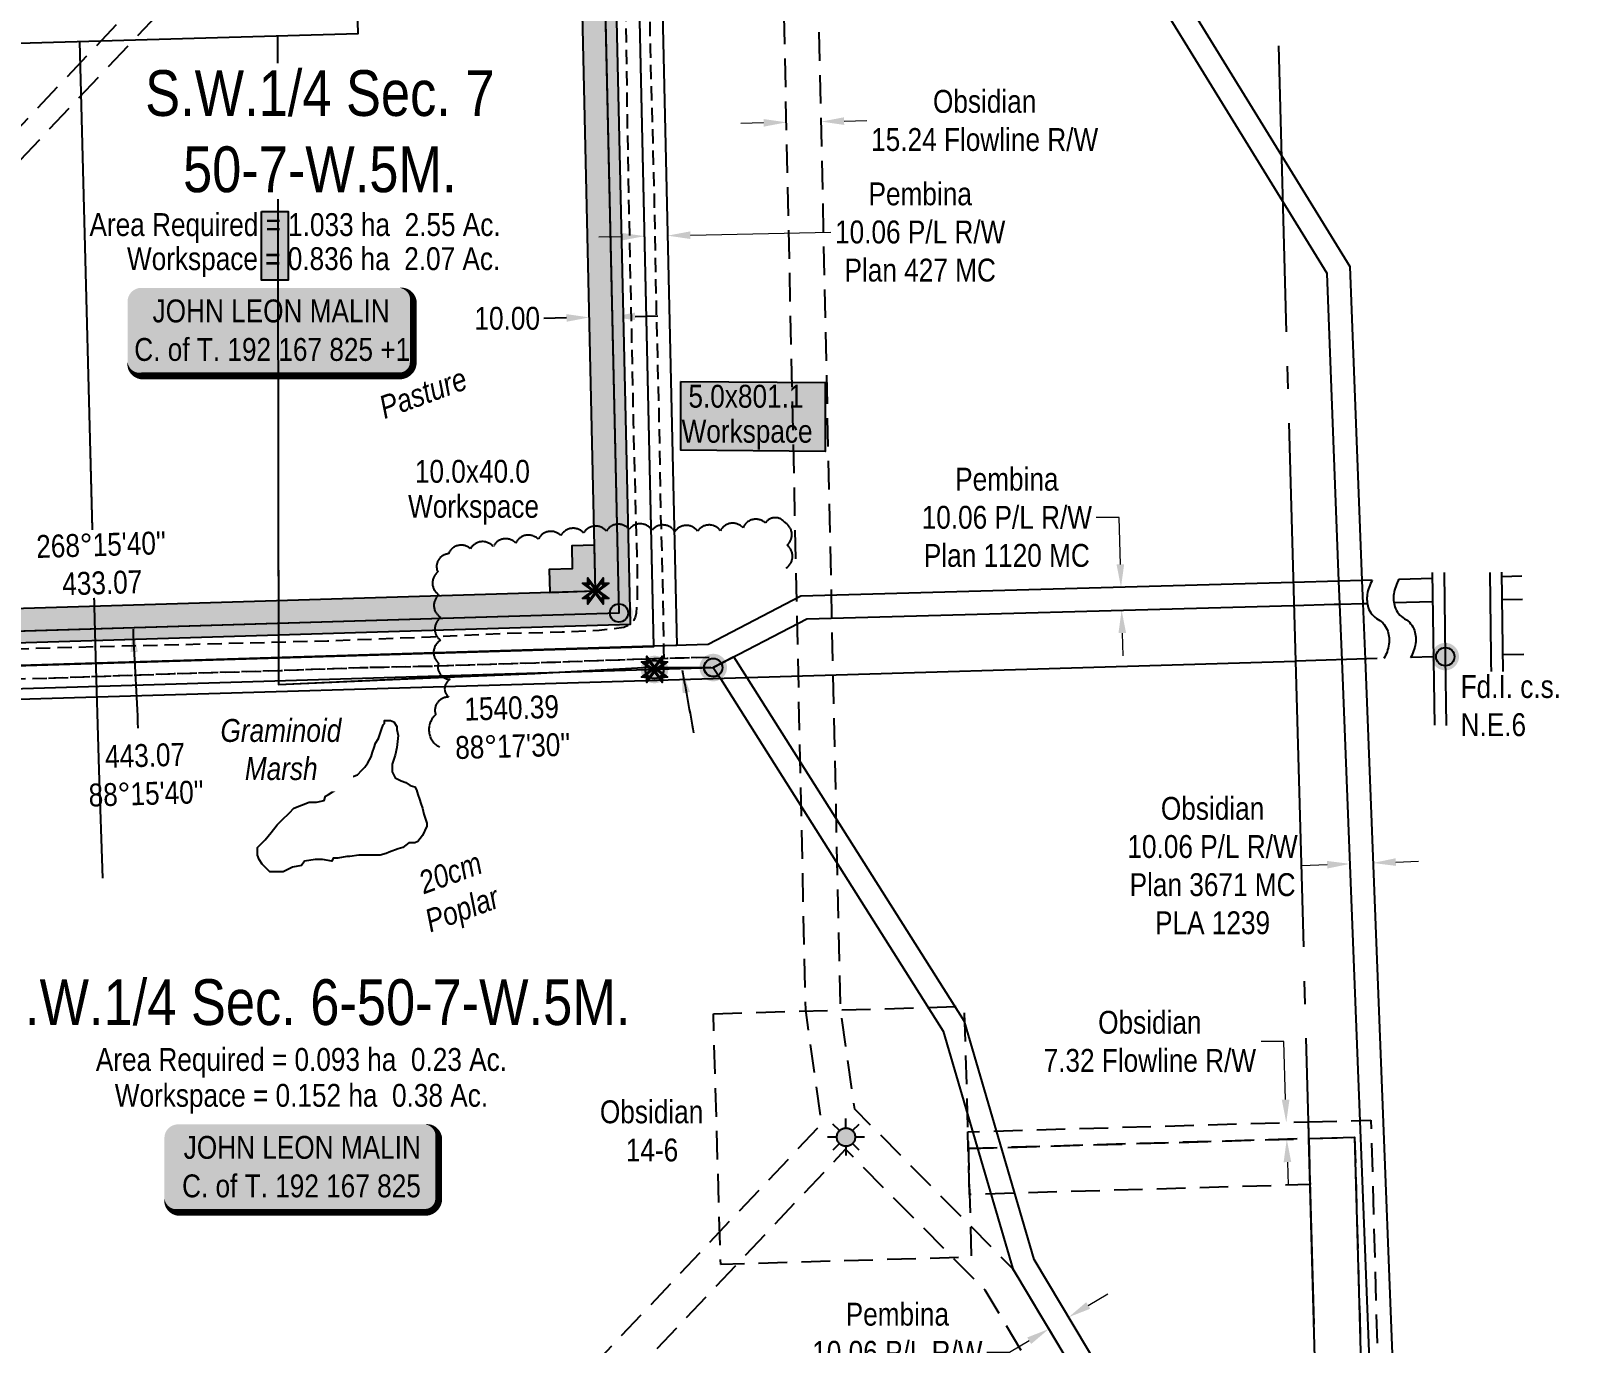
# Model space of a CAD drawing. Extents: x 628501 to 635392, y 5905924 to 5910752.
# Drawn here: x 631862 to 632537, y 5906545 to 5907119 of the extents above; entities that cross this region are included whole.
import ezdxf
from ezdxf.enums import TextEntityAlignment as Align

# ---------------------------------------------------------------- set-up
doc = ezdxf.new("R2010")
doc.units = 0
doc.header["$LTSCALE"] = 5
doc.header["$PDSIZE"] = 0.5
for name, pattern in [('0', [1, 1, 0]), ('foc-ACCESSROAD', [3.75, 2.5, -1.25]), ('foc-FLOWLINE', [3.75, 2.5, -1.25]), ('foc-QUARTERLINE', [33, 25, -3, 2, -3]), ('UG_PIPE', [1.875, 1.25, -0.625])]:
    doc.linetypes.add(name, pattern=pattern)
doc.layers.get('Defpoints').update_dxf_attribs({"color": 9})
for name, color, linetype in [('AB_SEC_N83UTMz11', 7, 'Continuous'), ('AS-FENCE', 48, 'foc-FENCE'), ('AS-OWNER', 7, 'Continuous'), ('AS-PIPE-UG', 44, 'UG_PIPE'), ('AS-UNDERLAY-H', 141, 'Continuous'), ('C-AR', 13, 'foc-ACCESSROAD'), ('C-FLOWLINE', 13, 'foc-FLOWLINE'), ('C-RW', 13, 'Continuous'), ('C-SYMBOL', 7, 'Continuous'), ('C-WS', 13, 'foc-ACCESSROAD'), ('F-RW', 190, 'Continuous'), ('L-AREAREQUIRED', 7, 'Continuous'), ('L-AREAWORK', 7, 'Continuous'), ('L-BD', 7, 'Continuous'), ('L-MON', 1, 'Continuous'), ('L-QSEC', 8, 'foc-QUARTERLINE'), ('L-SEC', 7, 'Continuous'), ('L-TITLEDB', 4, 'Continuous'), ('P-IOP3', 10, 'Continuous'), ('P-IOP3-H', 21, 'Continuous'), ('P-LTO', 14, 'Continuous'), ('P-PROPOSED', 10, 'Continuous'), ('P-PROPOSED-H', 21, 'Continuous'), ('P-TEMP-H IOP 3', 41, 'Continuous'), ('P-TEMP_WORKSPACE IOP 3', 46, 'Continuous'), ('P-TXT', 4, 'Continuous'), ('T-BUSH', 110, '0'), ('T-BUSH-T', 110, 'Continuous'), ('WETLAND', 143, 'Continuous'), ('WETLAND-T', 146, 'Continuous')]:
    doc.layers.add(name, color=color, linetype=linetype)
for name, color, linetype, lineweight in [('C-FLOWLINE-T', 13, 'Continuous', 9), ('C-RW-T', 13, 'Continuous', 9), ('C-WS-T', 13, 'Continuous', 9), ('F-RW-T', 190, 'Continuous', 9), ('P-TEMP-T', 46, 'Continuous', 18), ('P-TEMP-T-2', 46, 'Continuous', 18), ('T-TEXT', 48, 'Continuous', 18)]:
    doc.layers.add(name, color=color, linetype=linetype, lineweight=lineweight)
doc.styles.add('175L', font='ARIALN.TTF', dxfattribs={"height": 20})
doc.styles.add('80', font='ARIALN.TTF', dxfattribs={"height": 10})
doc.styles.add('80CG', font='ARIALN.TTF', dxfattribs={"height": 10})
doc.styles.add('80L', font='ARIALN.TTF', dxfattribs={"height": 10})
doc.styles.add('80LS', font='ARIALNI.TTF', dxfattribs={"height": 10})
doc.styles.add('foc-LtypeFont', font='ARIALN.TTF', dxfattribs={"height": 7.35})
doc.linetypes.add('foc-FENCE', pattern='A,10,-1,["X",foc-LtypeFont,S=0.2,R=0,X=-0.625,Y=-0.75],-1.24', length=12.24)
doc.dimstyles.new('Compass 5 000', dxfattribs={"dimscale": 5, "dimtxt": 9, "dimasz": 2, "dimexe": 0.2, "dimexo": 0.0625, "dimgap": 0.5, "dimtad": 0, "dimtih": 1, "dimtoh": 1, "dimzin": 0, "dimdsep": 46, "dimtxsty": '80CG', "dimcen": 0.1, "dimse1": 1, "dimse2": 1, "dimclrd": 256, "dimclrt": 256, "dimaunit": 1, "dimadec": 4, "dimazin": 0, "dimtfac": 0.06, "dimtofl": 0, "dimtmove": 0, "dimatfit": 1, "dimfxl": 0.2, "dimtolj": 1, "dimtzin": 0, "dimlwd": -1, "dimarcsym": 0})

# ---------------------------------------------------------------- blocks, each defined once
blk = doc.blocks.new('GAS')
h = blk.add_hatch(color=255)
h.dxf.hatch_style = 1
edge = h.paths.add_edge_path()
edge.add_arc((0, 0), 0.9, 0, 360)
for p, q in [((0, 0.81), (0, 1.62)), ((-0.81, 0), (-1.62, 0)), ((-0.57, 0.57), (-1.14, 1.14)), ((0.57, 0.57), (1.14, 1.14)), ((1.62, 0), (0.81, 0)), ((-0.57, -0.57), (-1.14, -1.14)), ((0, -0.81), (0, -1.62)), ((1.14, -1.14), (0.57, -0.57))]:
    blk.add_line(p, q)
blk.add_circle((0, 0), 0.8)
blk = doc.blocks.new('*D401')
at = {"layer": 'C-FLOWLINE-T', "transparency": 16777216}
for p, q in [((632409.99, 5906676.64), (632399.99, 5906676.64)), ((632410.73, 5906651.22), (632409.99, 5906676.64)), ((632411.52, 5906623.92), (632411.82, 5906613.92))]:
    blk.add_line(p, q, dxfattribs=at)
for points in [[(632412.4, 5906651.27), (632409.06, 5906651.18), (632411.02, 5906641.23)], [(632413.19, 5906623.96), (632409.86, 5906623.87), (632411.23, 5906633.91)]]:
    blk.add_solid(points, dxfattribs=at)
at = {"layer": 'Defpoints', "color": 0, "transparency": 16777216}
for p in [(632371.92, 5906640.09), (632411.02, 5906641.23), (632372.13, 5906632.77)]:
    blk.add_point(p, dxfattribs=at)
at = {"layer": 'C-FLOWLINE-T', "transparency": 16777216, "insert": (632351.33, 5906676.64), "char_height": 10, "attachment_point": 5, "style": '80CG'}
blk.add_mtext('\\A1;Obsidian\\P7.32 Flowline R/W', dxfattribs=at)
blk = doc.blocks.new('*D406')
at = {"layer": 'C-FLOWLINE-T', "transparency": 16777216}
for p, q in [((632182.38, 5907078.32), (632172.38, 5907078.1)), ((632217.6, 5907079.08), (632227.6, 5907079.3))]:
    blk.add_line(p, q, dxfattribs=at)
for points in [[(632182.35, 5907079.99), (632182.42, 5907076.65), (632192.38, 5907078.54)], [(632217.56, 5907080.75), (632217.64, 5907077.42), (632207.6, 5907078.87)]]:
    blk.add_solid(points, dxfattribs=at)
at = {"layer": 'Defpoints', "color": 0, "transparency": 16777216}
for p in [(632192.34, 5907080.59), (632207.56, 5907080.92), (632207.6, 5907078.87)]:
    blk.add_point(p, dxfattribs=at)
at = {"layer": 'C-FLOWLINE-T', "transparency": 16777216, "insert": (632279.09, 5907079.3), "char_height": 10, "attachment_point": 5, "style": '80CG'}
blk.add_mtext('\\A1;Obsidian\\P15.24 Flowline R/W', dxfattribs=at)
blk = doc.blocks.new('*D411')
at = {"layer": 'C-RW-T', "transparency": 16777216}
for p, q in [((632348.25, 5907181.87), (632356.77, 5907187.11)), ((632322.65, 5907166.13), (632314.13, 5907160.89)), ((632314.13, 5907160.89), (632304.13, 5907160.89))]:
    blk.add_line(p, q, dxfattribs=at)
for points in [[(632347.38, 5907183.29), (632349.12, 5907180.45), (632339.73, 5907176.63)], [(632321.78, 5907167.55), (632323.52, 5907164.71), (632331.17, 5907171.37)]]:
    blk.add_solid(points, dxfattribs=at)
at = {"layer": 'Defpoints', "color": 0, "transparency": 16777216}
for p in [(632290.47, 5907256.72), (632281.91, 5907251.45), (632339.73, 5907176.63)]:
    blk.add_point(p, dxfattribs=at)
at = {"layer": 'C-RW-T', "transparency": 16777216, "insert": (632265.05, 5907160.89), "char_height": 10, "attachment_point": 5, "style": '80CG'}
blk.add_mtext('\\A1;Obsidian\\P10.06 P/L R/W\\PPlan 3671 MC', dxfattribs=at)
blk = doc.blocks.new('*D417')
at = {"layer": 'C-RW-T', "transparency": 16777216}
for p, q in [((632428.89, 5906753.93), (632417.87, 5906753.5)), ((632458.92, 5906755.1), (632468.92, 5906755.49))]:
    blk.add_line(p, q, dxfattribs=at)
for points in [[(632428.83, 5906755.6), (632428.96, 5906752.27), (632438.88, 5906754.32)], [(632458.86, 5906756.77), (632458.99, 5906753.44), (632448.93, 5906754.71)]]:
    blk.add_solid(points, dxfattribs=at)
at = {"layer": 'Defpoints', "color": 0, "transparency": 16777216}
for p in [(632437.9, 5906779.47), (632447.95, 5906779.87), (632438.88, 5906754.32)]:
    blk.add_point(p, dxfattribs=at)
at = {"layer": 'C-RW-T', "transparency": 16777216, "insert": (632378.78, 5906753.5), "char_height": 10, "attachment_point": 5, "style": '80CG'}
blk.add_mtext('\\A1;Obsidian\\P10.06 P/L R/W\\PPlan 3671 MC\\PPLA 1239', dxfattribs=at)
blk = doc.blocks.new('*D420')
at = {"layer": 'Defpoints', "color": 0, "transparency": 16777216}
for p in [(632307.15, 5906550.94), (632318.07, 5906552.27), (632309.44, 5906547.11)]:
    blk.add_point(p, dxfattribs=at)
at = {"layer": 'F-RW-T', "transparency": 16777216}
for p, q in [((632324.37, 5906561.22), (632332.95, 5906566.35)), ((632298.57, 5906545.81), (632289.99, 5906540.68)), ((632289.99, 5906540.68), (632279.99, 5906540.68))]:
    blk.add_line(p, q, dxfattribs=at)
for points in [[(632323.52, 5906562.66), (632325.23, 5906559.79), (632315.79, 5906556.09)], [(632297.72, 5906547.24), (632299.43, 5906544.38), (632307.15, 5906550.94)]]:
    blk.add_solid(points, dxfattribs=at)
at = {"layer": 'F-RW-T', "transparency": 16777216, "insert": (632240.9, 5906540.68), "char_height": 10, "attachment_point": 5, "style": '80CG'}
blk.add_mtext('\\A1;Pembina\\P10.06 P/L R/W\\PPlan 1115 MC', dxfattribs=at)
blk = doc.blocks.new('*D421')
at = {"layer": 'Defpoints', "color": 0, "transparency": 16777216}
for p in [(632129.18, 5907080.68), (632139.23, 5907080.9), (632140.36, 5907028.99)]:
    blk.add_point(p, dxfattribs=at)
at = {"layer": 'F-RW-T', "transparency": 16777216}
for p, q in [((632150.35, 5907029.21), (632211.81, 5907030.54)), ((632120.3, 5907028.55), (632110.31, 5907028.34))]:
    blk.add_line(p, q, dxfattribs=at)
for points in [[(632120.27, 5907030.22), (632120.34, 5907026.89), (632130.3, 5907028.77)], [(632150.32, 5907030.87), (632150.39, 5907027.54), (632140.36, 5907028.99)]]:
    blk.add_solid(points, dxfattribs=at)
at = {"layer": 'F-RW-T', "transparency": 16777216, "insert": (632250.89, 5907030.54), "char_height": 10, "attachment_point": 5, "style": '80CG'}
blk.add_mtext('\\A1;Pembina\\P10.06 P/L R/W\\PPlan 427 MC', dxfattribs=at)
blk = doc.blocks.new('*D427')
at = {"layer": 'Defpoints', "color": 0, "transparency": 16777216}
for p in [(632338.72, 5906875.28), (632293.01, 5906874.02), (632293.29, 5906863.97)]:
    blk.add_point(p, dxfattribs=at)
at = {"layer": 'F-RW-T', "transparency": 16777216}
for p, q in [((632337.87, 5906905.79), (632327.87, 5906905.79)), ((632338.44, 5906885.28), (632337.87, 5906905.79)), ((632339.27, 5906855.24), (632339.55, 5906845.24))]:
    blk.add_line(p, q, dxfattribs=at)
for points in [[(632340.11, 5906885.33), (632336.77, 5906885.23), (632338.72, 5906875.28)], [(632340.94, 5906855.28), (632337.61, 5906855.19), (632338.99, 5906865.23)]]:
    blk.add_solid(points, dxfattribs=at)
at = {"layer": 'F-RW-T', "transparency": 16777216, "insert": (632288.79, 5906905.79), "char_height": 10, "attachment_point": 5, "style": '80CG'}
blk.add_mtext('\\A1;Pembina\\P10.06 P/L R/W\\PPlan 1120 MC', dxfattribs=at)
blk = doc.blocks.new('*U391')
h = blk.add_hatch(color=59)
edge = h.paths.add_edge_path()
edge.add_line((-54, -20), (54, -20))
edge.add_arc((54, -14), 6, 270, 360)
edge.add_line((60, -14), (60, 12.5))
edge.add_arc((54, 12.5), 6, 0, 90)
edge.add_line((54, 18.5), (-54, 18.5))
edge.add_arc((-54, 12.5), 6, 90, 180)
edge.add_line((-60, 12.5), (-60, -14))
edge.add_arc((-54, -14), 6, 180, 270)
at = {"color": 1, "flags": 128}
blk.add_lwpolyline([(-54, -20, 3, 3, 0), (54, -20, 3, 3, 0.414214), (60, -14, 3, 3, 0), (60, 12.5, 3, 0, 0.414214), (54, 18.5, 0, 0, 0), (-54, 18.5, 0, 0, 0.414214), (-60, 12.5, 0, 0, 0), (-60, -14, 0, 3, 0.414214)], format="xyseb", close=True, dxfattribs=at)
blk.add_lwpolyline([(-46.43, -11.73, 0, 7.5, 0), (0, 0, 0, 0, 0)], format="xyseb", dxfattribs=at)
at = {"color": 1, "style": '80'}
blk.add_attdef('ENTER_TEXT_001', (-35.99, -5), '', height=10, dxfattribs=at)
blk = doc.blocks.new('*U392')
h = blk.add_hatch(color=59)
edge = h.paths.add_edge_path()
edge.add_line((-56.5, -20), (56.5, -20))
edge.add_arc((56.5, -14), 6, 270, 360)
edge.add_line((62.5, -14), (62.5, 12.5))
edge.add_arc((56.5, 12.5), 6, 0, 90)
edge.add_line((56.5, 18.5), (-56.5, 18.5))
edge.add_arc((-56.5, 12.5), 6, 90, 180)
edge.add_line((-62.5, 12.5), (-62.5, -14))
edge.add_arc((-56.5, -14), 6, 180, 270)
at = {"color": 1, "flags": 128}
blk.add_lwpolyline([(-56.5, -20, 3, 3, 0), (56.5, -20, 3, 3, 0.414214), (62.5, -14, 3, 3, 0), (62.5, 12.5, 3, 0, 0.414214), (56.5, 18.5, 0, 0, 0), (-56.5, 18.5, 0, 0, 0.414214), (-62.5, 12.5, 0, 0, 0), (-62.5, -14, 0, 3, 0.414214)], format="xyseb", close=True, dxfattribs=at)
blk.add_lwpolyline([(-46.43, -11.73, 0, 7.5, 0), (0, 0, 0, 0, 0)], format="xyseb", dxfattribs=at)
at = {"color": 1, "style": '80'}
blk.add_attdef('ENTER_TEXT_001', (-35.99, -5), '', height=10, dxfattribs=at)
blk = doc.blocks.new('fdia')
at = {"color": 255, "const_width": 1}
blk.add_lwpolyline([(-0.5, 0, 1), (0.5, 0, 1)], format="xyb", close=True, dxfattribs=at)
blk = doc.blocks.new('Fdiaa')
blk.add_blockref('fdia', (0, 0))
blk = doc.blocks.new('fdib')
at = {"color": 1, "const_width": 1.6}
blk.add_lwpolyline([(-0.4, 0, 1), (0.4, 0, 1)], format="xyb", close=True, dxfattribs=at)
at = {"color": 1}
blk.add_circle((0, 0), 0.8, dxfattribs=at)
blk = doc.blocks.new('Fdibb')
blk.add_blockref('fdib', (0, 0))
blk = doc.blocks.new('fdicc')
for name in ['Fdibb', 'Fdiaa']:
    blk.add_blockref(name, (0, 0))
blk = doc.blocks.new('FDI')
blk.add_blockref('fdicc', (0, 0))
blk = doc.blocks.new('TEMP')
h = blk.add_hatch(color=255)
h.dxf.hatch_style = 1
h.paths.add_polyline_path([(0, 0.25), (-0.67, 1.15), (-0.67, 0.67), (-1.15, 0.67), (-0.25, 0), (-1.15, -0.67), (-0.67, -0.67), (-0.67, -1.15), (0, -0.25), (0.67, -1.15), (0.67, -0.67), (1.15, -0.67), (0.25, 0), (1.15, 0.67), (0.67, 0.67), (0.67, 1.15)])
h.paths.add_polyline_path([(0.57, 0.85), (0.57, 0.57), (0.85, 0.57), (0.08, 0), (0.85, -0.57), (0.57, -0.57), (0.57, -0.85), (0, -0.08), (-0.57, -0.85), (-0.57, -0.57), (-0.85, -0.57), (-0.08, 0), (-0.85, 0.57), (-0.57, 0.57), (-0.57, 0.85), (0, 0.08)], flags=16)
h = blk.add_hatch(color=1)
h.dxf.hatch_style = 1
h.paths.add_polyline_path([(0, 0.08), (-0.57, 0.85), (-0.57, 0.57), (-0.85, 0.57), (-0.08, 0), (-0.85, -0.57), (-0.57, -0.57), (-0.57, -0.85), (0, -0.08), (0.57, -0.85), (0.57, -0.57), (0.85, -0.57), (0.08, 0), (0.85, 0.57), (0.57, 0.57), (0.57, 0.85)])
at = {"color": 1}
for p, q in [((-0.08, 0), (0.08, 0)), ((0, 0.08), (0, -0.08))]:
    blk.add_line(p, q, dxfattribs=at)
at = {"color": 255, "flags": 128}
blk.add_lwpolyline([(-0.25, 0), (-1.15, 0.67), (-0.67, 0.67), (-0.67, 1.15), (0, 0.25), (0.67, 1.15), (0.67, 0.67), (1.15, 0.67), (0.25, 0), (1.15, -0.67), (0.67, -0.67), (0.67, -1.15), (0, -0.25), (-0.67, -1.15), (-0.67, -0.67), (-1.15, -0.67)], close=True, dxfattribs=at)
at = {"color": 1, "flags": 128}
blk.add_lwpolyline([(-0.08, 0), (-0.85, 0.57), (-0.57, 0.57), (-0.57, 0.85), (0, 0.08), (0.57, 0.85), (0.57, 0.57), (0.85, 0.57), (0.08, 0), (0.85, -0.57), (0.57, -0.57), (0.57, -0.85), (0, -0.08), (-0.57, -0.85), (-0.57, -0.57), (-0.85, -0.57)], close=True, dxfattribs=at)
blk = doc.blocks.new('*D586')
at = {"layer": 'Defpoints', "color": 0, "transparency": 16777216}
for p in [(632106.15, 5906994.62), (632106.18, 5906993.25), (632116.14, 5906994.85)]:
    blk.add_point(p, dxfattribs=at)
at = {"layer": 'P-TXT', "transparency": 16777216}
for p, q in [((632096.18, 5906993.02), (632086.19, 5906992.79)), ((632126.17, 5906993.7), (632136.17, 5906993.92))]:
    blk.add_line(p, q, dxfattribs=at)
for points in [[(632096.15, 5906994.69), (632096.22, 5906991.35), (632106.18, 5906993.25)], [(632126.14, 5906995.36), (632126.21, 5906992.03), (632116.18, 5906993.47)]]:
    blk.add_solid(points, dxfattribs=at)
at = {"layer": 'P-TXT', "transparency": 16777216, "insert": (632070.25, 5906992.79), "char_height": 10, "attachment_point": 5, "style": '80CG'}
blk.add_mtext('\\A1;10.00', dxfattribs=at)
blk = doc.blocks.new('FH WS LABEL')
at = {"layer": 'P-TEMP-T', "style": '80'}
for tag, p in [('SIZE_001', (-25.49, 3.38)), ('Workspace_001', (-28.48, -11.93))]:
    blk.add_attdef(tag, p, '', height=10, dxfattribs=at)

msp = doc.modelspace()

# ---------------------------------------------------------------- hatches: boundary and pattern name
at = {"layer": 'AS-UNDERLAY-H'}
h = msp.add_hatch(color=256, dxfattribs=at)
h.dxf.hatch_style = 1
h.paths.add_polyline_path([(631962.747, 5907039.61), (631974.496, 5907039.61), (631974.496, 5907009.531), (631962.747, 5907009.531)])
h = msp.add_hatch(color=256, dxfattribs=at)
h.dxf.hatch_style = 1
h.paths.add_polyline_path([(632146.233, 5906965.277), (632209.38, 5906964.751), (632209.38, 5906934.673), (632146.233, 5906935.199)])
at = {"layer": 'P-IOP3-H'}
h = msp.add_hatch(color=256, dxfattribs=at)
h.dxf.hatch_style = 1
h.paths.add_polyline_path([(632119.108, 5906863.951), (632106.444, 5907423.96), (632096.451, 5907423.674), (632108.89, 5906873.643), (631666.084, 5906860.23), (631667.283, 5906820.663), (631677.275, 5906820.961), (631676.379, 5906850.54)])
at = {"layer": 'P-PROPOSED-H'}
h = msp.add_hatch(color=256, dxfattribs=at)
h.dxf.hatch_style = 1
h.paths.add_polyline_path([(631676.379, 5906850.54), (632119.108, 5906863.951), (632106.444, 5907423.96), (632096.451, 5907423.674), (632108.89, 5906873.643), (631666.084, 5906860.23), (631668.316, 5906786.562), (631619.336, 5906785.2), (631619.613, 5906775.207), (631678.612, 5906776.848)])
at = {"layer": 'P-TEMP-H IOP 3'}
h = msp.add_hatch(color=256, dxfattribs=at)
h.dxf.hatch_style = 1
h.paths.add_polyline_path([(632111.355, 5907206.802), (632119.108, 5906863.951), (631676.379, 5906850.54), (631676.833, 5906835.552), (631681.829, 5906835.703), (631681.527, 5906845.695), (632124.217, 5906859.105), (632116.352, 5907206.915)])
h = msp.add_hatch(color=256, dxfattribs=at)
h.dxf.hatch_style = 1
h.paths.add_polyline_path([(632108.438, 5906893.631), (632098.443, 5906893.405), (632098.671, 5906883.335), (632088.602, 5906883.03), (632088.905, 5906873.038), (632108.89, 5906873.643)])

# ---------------------------------------------------------------- linework, layer by layer
at = {"layer": 'AB_SEC_N83UTMz11'}
for p, q in [((632480.047, 5906881.756), (632480.565, 5906844.887)), ((632480.565, 5906844.887), (632480.996, 5906814.777))]:
    msp.add_line(p, q, dxfattribs=at)
at = {"layer": 'AS-FENCE', "flags": 128}
for points in [[(631893.329, 5906748.047), (631891.69, 5906795.271), (631890.093, 5906850.147), (631883.342, 5907113.931)], [(631969.783, 5907116.398), (631970.125, 5906832.672), (632036.746, 5906835.73), (632082.319, 5906837.534), (632129.822, 5906840.15), (632159.354, 5906840.292)], [(631893.33, 5906748.048), (631891.691, 5906795.273), (631890.094, 5906850.149), (631887.933, 5906934.582)], [(631970.005, 5906932.938), (631970.126, 5906832.673), (632036.747, 5906835.732), (632082.32, 5906837.536), (632129.823, 5906840.152), (632159.355, 5906840.294)]]:
    msp.add_lwpolyline(points, dxfattribs=at)
at = {"layer": 'AS-PIPE-UG', "flags": 128}
for points in [[(632138.893, 5906844.371), (632138.769, 5906847.91), (632138.637, 5906859.126), (632138.364, 5906877.38), (632137.502, 5906906.149), (632136.62, 5906955.353), (632135.633, 5906992.345), (632134.62, 5907047.511), (632132.927, 5907110.5), (632131.856, 5907169.642), (632130.6, 5907228.155), (632129.558, 5907277.176), (632128.631, 5907323.626), (632128.249, 5907356.03), (632128.907, 5907377.459), (632131.165, 5907400.619), (632130.786, 5907400.669)], [(632138.894, 5906844.372), (632138.77, 5906847.911), (632138.638, 5906859.127), (632138.366, 5906877.382), (632137.503, 5906906.15), (632136.621, 5906955.355), (632135.634, 5906992.347), (632134.621, 5907047.513), (632132.928, 5907110.502), (632131.857, 5907169.644), (632130.601, 5907228.157), (632129.559, 5907277.178), (632128.632, 5907323.628), (632128.25, 5907356.033), (632128.908, 5907377.461), (632131.166, 5907400.622), (632130.787, 5907400.672)], [(631590.86, 5906827.554), (631594.778, 5906827.717), (631616.869, 5906828.067), (631630.791, 5906828.804), (631647.861, 5906829.153), (631689.535, 5906830.246), (631751.277, 5906832.039), (631816.927, 5906834.346), (631869.641, 5906835.563), (631924.569, 5906837.495), (631971.187, 5906838.89), (632005.816, 5906840.168), (632037.866, 5906840.833), (632082.78, 5906842.278), (632131.306, 5906843.986), (632140.219, 5906844.258), (632158.624, 5906844.754)], [(631869.64, 5906835.562), (631924.568, 5906837.494), (631971.186, 5906838.888), (632005.815, 5906840.167), (632037.865, 5906840.831), (632082.779, 5906842.277), (632131.305, 5906843.985), (632140.218, 5906844.256), (632158.623, 5906844.753)], [(631590.86, 5906827.552), (631594.778, 5906827.715), (631616.869, 5906828.066), (631630.791, 5906828.803), (631647.86, 5906829.151), (631689.534, 5906830.244), (631751.276, 5906832.038), (631816.926, 5906834.345), (631869.64, 5906835.562)]]:
    msp.add_lwpolyline(points, dxfattribs=at)
at = {"layer": 'AS-UNDERLAY-H'}
for points in [[(631962.747, 5907039.61), (631974.496, 5907039.61), (631974.496, 5907009.531), (631962.747, 5907009.531)], [(632146.233, 5906965.277), (632209.38, 5906964.751), (632209.38, 5906934.673), (632146.233, 5906935.199)]]:
    msp.add_lwpolyline(points, close=True, dxfattribs=at)
at = {"layer": 'C-AR', "flags": 128}
msp.add_lwpolyline([(632272.474, 5906609.743), (632271.889, 5906629.854), (632420.826, 5906634.191), (632421.411, 5906614.079)], close=True, dxfattribs=at)
at = {"layer": 'C-FLOWLINE', "flags": 128}
for points in [[(632429.658, 5906316.263), (632279.259, 5906567.914), (632218.261, 5906629.51), (631827.376, 5906216.261), (631816.308, 5906226.73), (632207.788, 5906640.608), (632200.791, 5906690.46), (632185.55, 5907393.654)], [(632428.809, 5906347.381), (632291.387, 5906577.319), (632222.257, 5906647.126), (632215.981, 5906691.847), (632200.779, 5907394.101)], [(632420.624, 5906641.506), (632448.039, 5906642.262), (632461.714, 5906150.953)], [(632420.826, 5906634.191), (632440.927, 5906634.746), (632454.4, 5906150.749)]]:
    msp.add_lwpolyline(points, dxfattribs=at)
for points in [[(631853.653, 5907072.965), (631854.045, 5907058.734), (632170.147, 5907393.203), (632155.911, 5907392.786)], [(632271.889, 5906629.854), (632271.676, 5906637.171), (632420.612, 5906641.508), (632420.826, 5906634.191)]]:
    msp.add_lwpolyline(points, close=True, dxfattribs=at)
at = {"layer": 'C-RW', "flags": 128}
for points in [[(632454.641, 5906350.972), (632435.407, 5906843.295), (632434.46, 5906867.877), (632434.072, 5906877.925), (632428.886, 5907012.502), (632174.285, 5907425.901), (631997.319, 5907420.738), (631915.955, 5907418.525), (631931.634, 5907429.023), (632179.802, 5907436.12), (632438.832, 5907015.524), (632444.124, 5906878.204), (632444.512, 5906868.156), (632445.455, 5906843.686), (632464.645, 5906352.438)], [(632420.826, 5906634.191), (632440.927, 5906634.746), (632449.337, 5906332.616), (632449.909, 5906312.057), (632454.4, 5906150.749), (632456.944, 5906059.374), (632536.8, 5906061.671)], [(632537.361, 5906041.517), (632537.361, 5906041.517), (632437.401, 5906038.694), (632428.809, 5906347.381), (632428.237, 5906367.941), (632420.826, 5906634.191)]]:
    msp.add_lwpolyline(points, dxfattribs=at)
msp.add_lwpolyline([(631619.369, 5906785.165), (631668.317, 5906786.528), (631666.841, 5906835.207), (632134.432, 5906849.406), (632121.773, 5907409.394), (632174.719, 5907410.911), (632174.29, 5907425.9), (632106.444, 5907423.956), (632119.104, 5906863.943), (631651.399, 5906849.74), (631652.873, 5906801.099), (631618.953, 5906800.154)], close=True, dxfattribs=at)
at = {"layer": 'C-WS', "flags": 128}
msp.add_lwpolyline([(632160.426, 5906688.805), (632270.079, 5906691.998), (632273.272, 5906582.344), (632163.619, 5906579.151)], close=True, dxfattribs=at)
at = {"layer": 'F-RW', "flags": 128}
msp.add_lwpolyline([(632144.488, 5906849.751), (632134.435, 5906849.446), (632121.622, 5907416.058), (632131.676, 5907416.285)], close=True, dxfattribs=at)
for points in [[(632448.644, 5906878.327), (632444.124, 5906878.204), (632434.072, 5906877.925), (632414.057, 5906877.369), (632198.741, 5906871.406), (632158.126, 5906850.164), (631618.009, 5906833.802), (631618.294, 5906823.749), (632160.388, 5906840.171), (632201.342, 5906861.419), (632414.337, 5906867.318), (632432.011, 5906867.809), (632434.46, 5906867.877), (632444.512, 5906868.156), (632446.433, 5906868.209)], [(632474.906, 5906879.043), (632460.288, 5906878.645)], [(632500.187, 5906879.733), (632500.181, 5906879.732)], [(632514.004, 5906880.109), (632505.364, 5906879.874)], [(632457.941, 5906868.527), (632475.047, 5906869.001)], [(632500.322, 5906869.7), (632500.328, 5906869.7)], [(632505.505, 5906869.843), (632514.283, 5906870.086)], [(632533.164, 5906192.204), (632485.607, 5906271.121), (632485.244, 5906272.527), (632466.979, 5906303.091), (632449.337, 5906332.616), (632428.237, 5906367.941), (632300.677, 5906581.377), (632270.202, 5906685.382), (632175.168, 5906835.713), (632169.396, 5906844.845), (632160.388, 5906840.171), (632163.487, 5906835.373), (632260.95, 5906681.201), (632291.387, 5906577.319), (632428.809, 5906347.381), (632449.909, 5906312.057), (632475.869, 5906268.613), (632494.102, 5906238.102), (632533.731, 5906171.865)]]:
    msp.add_lwpolyline(points, dxfattribs=at)
at = {"layer": 'L-QSEC'}
for p, q in [((632393.936, 5907606.742), (632415.016, 5906842.974)), ((632415.016, 5906842.974), (632437.376, 5906038.632))]:
    msp.add_line(p, q, dxfattribs=at)
at = {"layer": 'L-SEC'}
for p, q in [((632500.669, 5906845.438), (632500.159, 5906881.756)), ((631613.247, 5906819.058), (632415.016, 5906842.974)), ((632450.744, 5906844.039), (632415.016, 5906842.974)), ((632475.388, 5906844.775), (632465.367, 5906844.476)), ((632500.668, 5906845.529), (632500.662, 5906845.528)), ((632501.108, 5906814.777), (632500.669, 5906845.438)), ((632514.956, 5906845.932), (632505.845, 5906845.675))]:
    msp.add_line(p, q, dxfattribs=at)
at = {"layer": 'L-SEC', "flags": 128}
for points in [[(632448.644, 5906878.327, 0.0981962), (632446.421, 5906872.073, 0.1150249), (632446.894, 5906866.406, 0.1891018), (632451.158, 5906861.2, -0.1891018), (632455.421, 5906855.994, -0.1150249), (632455.895, 5906850.327, -0.0981962), (632453.672, 5906844.073)], [(632460.288, 5906878.645, 0.0981962), (632458.065, 5906872.391, 0.1150249), (632458.539, 5906866.724, 0.1891018), (632462.802, 5906861.517, -0.1891018), (632467.066, 5906856.311, -0.1150249), (632467.539, 5906850.644, -0.0981962), (632465.316, 5906844.39)]]:
    msp.add_lwpolyline(points, format="xyb", dxfattribs=at)
at = {"layer": 'L-TITLEDB'}
for p, q in [((632474.868, 5906881.756), (632475.808, 5906814.901)), ((632505.949, 5906838.301), (632505.336, 5906881.913))]:
    msp.add_line(p, q, dxfattribs=at)
at = {"layer": 'L-TITLEDB', "flags": 128}
msp.add_lwpolyline([(631610.293, 5907106.14), (632005.049, 5907117.404), (631996.449, 5907420.917), (631996.162, 5907431.032), (631995.524, 5907453.558), (631965.898, 5907452.718), (631947.479, 5907452.197), (631918.921, 5907451.376), (631890.965, 5907450.573), (631824.245, 5907448.656), (631600.766, 5907442.325)], close=True, dxfattribs=at)
at = {"layer": 'P-LTO', "flags": 128}
msp.add_lwpolyline([(631666.084, 5906860.23), (632108.89, 5906873.643), (632096.451, 5907423.674), (632106.444, 5907423.96), (632119.108, 5906863.951), (631676.379, 5906850.54), (631678.612, 5906776.848), (631619.613, 5906775.207), (631619.336, 5906785.2), (631668.316, 5906786.562)], close=True, dxfattribs=at)
at = {"layer": 'P-TEMP_WORKSPACE IOP 3', "flags": 128}
msp.add_lwpolyline([(632108.438, 5906893.631), (632098.443, 5906893.405), (632098.671, 5906883.335), (632088.602, 5906883.03), (632088.905, 5906873.038), (632108.89, 5906873.643)], close=True, dxfattribs=at)
at = {"layer": 'T-BUSH', "flags": 128}
msp.add_lwpolyline([(632192.225, 5906883.66, 0.5205671), (632192.649, 5906893.648, 0.5205671), (632191.619, 5906903.566, 0.5205671), (632183.16, 5906903.369, 0.5205671), (632173.382, 5906901.291, 0.5205671), (632163.51, 5906900.003, 0.5205671), (632153.515, 5906899.79, 0.5205671), (632143.521, 5906899.578, 0.5205671), (632133.545, 5906900.193, 0.5205671), (632123.572, 5906900.601, 0.5205671), (632113.608, 5906899.794, 0.5205671), (632103.643, 5906898.987, 0.5205671), (632093.718, 5906897.862, 0.5205671), (632083.852, 5906896.249, 0.5205671), (632073.993, 5906894.597, 0.5205671), (632064.118, 5906893.061, 0.5205671), (632054.166, 5906892.108, 0.5205671), (632044.522, 5906889.892, 0.5205671), (632039.854, 5906881.914, 0.5205671), (632040.38, 5906871.986, 0.5205671), (632041.212, 5906862.023, 0.5205671), (632041.094, 5906852.063, 0.5205671), (632040.206, 5906842.105, 0.5205671), (632045.259, 5906835.031, 0.5205671), (632044.58, 5906827.234, 0.5205671), (632038.925, 5906819.545, 0.5205671), (632040.6, 5906805.314, 0.5205671)], format="xyb", dxfattribs=at)
at = {"layer": 'WETLAND'}
msp.add_lwpolyline([(631986.186, 5906756.192), (631981.555, 5906755.531), (631980.233, 5906753.546), (631976.264, 5906752.885), (631972.295, 5906750.901), (631968.988, 5906750.901), (631966.342, 5906750.901), (631965.019, 5906752.224), (631963.035, 5906754.208), (631961.712, 5906756.192), (631961.05, 5906758.177), (631961.05, 5906761.484), (631963.035, 5906763.468), (631964.357, 5906764.791), (631967.003, 5906768.099), (631969.649, 5906771.406), (631971.634, 5906773.39), (631974.941, 5906776.698), (631976.925, 5906778.682), (631980.233, 5906780.005), (631983.54, 5906781.328), (631986.847, 5906781.328), (631990.154, 5906781.989), (631990.816, 5906783.974), (631992.139, 5906784.635), (631994.123, 5906785.958), (631996.108, 5906787.281), (631997.43, 5906787.942), (632000.076, 5906790.588), (632002.722, 5906792.573), (632004.707, 5906793.234), (632006.691, 5906795.218), (632008.014, 5906796.541), (632009.337, 5906798.526), (632010.66, 5906801.172), (632011.321, 5906803.156), (632011.983, 5906805.14), (632012.644, 5906807.125), (632013.967, 5906809.109), (632015.29, 5906813.078), (632015.951, 5906815.062), (632016.613, 5906815.724), (632016.613, 5906817.047), (632019.259, 5906817.047), (632020.582, 5906816.385), (632021.904, 5906814.401), (632021.904, 5906813.078), (632022.566, 5906810.432), (632021.904, 5906805.14), (632021.243, 5906801.833), (632019.92, 5906797.864), (632019.92, 5906794.557), (632021.243, 5906791.911), (632023.889, 5906790.588), (632025.873, 5906789.927), (632027.858, 5906788.604), (632029.842, 5906787.942), (632030.503, 5906786.619), (632031.165, 5906784.635), (632031.826, 5906782.651), (632032.488, 5906780.666), (632033.149, 5906778.682), (632033.811, 5906776.036), (632035.134, 5906772.067), (632035.134, 5906770.744), (632033.149, 5906766.776), (632031.165, 5906764.13), (632029.842, 5906763.468), (632027.196, 5906763.468), (632024.55, 5906761.484), (632022.566, 5906760.823), (632018.597, 5906759.5), (632017.274, 5906758.838), (632014.628, 5906758.177), (632010.66, 5906758.177), (632008.014, 5906758.177), (632005.368, 5906758.177), (632001.399, 5906757.515), (632000.076, 5906757.515), (631996.108, 5906756.854), (631994.123, 5906756.854), (631993.462, 5906755.531), (631989.493, 5906756.192), (631986.186, 5906756.192)], close=True, dxfattribs=at)

# ---------------------------------------------------------------- block references
at = {"layer": 'AS-OWNER'}
ref = msp.add_blockref('*U391', (631980.283, 5906621.941), dxfattribs=dict(at, xscale=0.9998815561619915, yscale=0.9998815561619915, zscale=0.9998815561619915))
ref.add_attrib('ENTER_TEXT_001', 'JOHN LEON MALIN', (631928.737, 5906625.359), dxfattribs={"layer": '0', "color": 1, "height": 9.99882, "style": '80'})
ref.add_attrib('ENTER_TEXT_002', 'C. of T. 192 167 825', (631928.024, 5906608.517), dxfattribs={"layer": '0', "color": 1, "height": 9.99882, "style": '80'})
at = {"layer": 'C-FLOWLINE', "xscale": 4.999999999999992, "yscale": 4.999999999999992, "zscale": 4.999999999999992}
msp.add_blockref('GAS', (632218.431, 5906634.832), dxfattribs=at)
at = {"layer": 'L-MON'}
for name, p, xscale, yscale, zscale in [('TEMP', (632108.89, 5906873.643), 4.999999999999993, 4.999999999999993, 4.999999999999993), ('FDI', (632134.661, 5906839.279), 4.999999999999968, 4.999999999999968, 4.999999999999968), ('FDI', (632134.665, 5906839.325), 4.999999999999975, 4.999999999999975, 4.999999999999975), ('FDI', (632160.339, 5906840.128), 4.999999999999968, 4.999999999999968, 4.999999999999968), ('FDI', (632160.389, 5906840.172), 4.999999999999975, 4.999999999999975, 4.999999999999975)]:
    msp.add_blockref(name, p, dxfattribs=dict(at, xscale=xscale, yscale=yscale, zscale=zscale))
at = {"layer": 'L-MON', "color": 6, "xscale": 4.999999999999977, "yscale": 4.999999999999977, "zscale": 4.999999999999977}
msp.add_blockref('FDI', (632119.133, 5906864.017), dxfattribs=at)
at = {"layer": 'L-MON', "color": 3, "xscale": 4.998428749999984, "yscale": 4.998428749999984, "zscale": 4.998428749999984}
msp.add_blockref('TEMP', (632134.659, 5906839.348), dxfattribs=at)
at = {"layer": 'P-TEMP-T-2', "xscale": 0.99968575, "yscale": 0.99968575, "zscale": 0.99968575}
for p, values in [((632174.997, 5906950.396), {'SIZE_001': '5.0x801.1', 'Workspace_001': 'Workspace'}), ((632055.34, 5906917.579), {'SIZE_001': '10.0x40.0', 'Workspace_001': 'Workspace'})]:
    msp.add_blockref('FH WS LABEL', p, dxfattribs=at).add_auto_attribs(values)

# ---------------------------------------------------------------- texts
at = {"layer": 'C-SYMBOL', "color": 3, "style": '175L'}
msp.add_text('N.W.1/4 Sec. 6-50-7-W.5M.', height=20, dxfattribs=at).set_placement((631983.462, 5906677.853), align=Align.BOTTOM_CENTER)
at = {"layer": 'C-WS-T', "insert": (632110.456, 5906650.902), "char_height": 10, "attachment_point": 1, "style": '80L'}
msp.add_mtext_dynamic_manual_height_columns('\\pi0.33279;Obsidian\\P\\pi11.673;14-6', width=44.49914, gutter_width=49.984, heights=[0], dxfattribs=at)
at = {"layer": 'L-AREAREQUIRED', "color": 5, "char_height": 9.99686, "attachment_point": 8, "style": '80L'}
for s, insert in [('Area Required = 1.033 ha  2.55 Ac.', (631977.452, 5907025.819)), ('Area Required = 0.093 ha  0.23 Ac.', (631980.231, 5906660.783))]:
    msp.add_mtext(s, dxfattribs=dict(at, insert=insert))
at = {"layer": 'L-AREAWORK', "color": 5, "char_height": 9.99686, "attachment_point": 8, "style": '80L'}
for s, insert in [('Workspace = 0.836 ha  2.07 Ac.', (631985.564, 5907010.923)), ('Workspace = 0.152 ha  0.38 Ac.', (631980.231, 5906645.092))]:
    msp.add_mtext(s, dxfattribs=dict(at, insert=insert))

# ---------------------------------------------------------------- dimensions: what is measured, and where the dimension line sits
at = {"layer": 'C-FLOWLINE-T', "color": 3}
dim = msp.add_aligned_dim(p1=(632192.336, 5907080.586), p2=(632207.559, 5907080.916), distance=-2.051, text='Obsidian\\P15.24 Flowline R/W', dimstyle='Compass 5 000', dxfattribs=at)
dim.commit()
dim.dimension.update_dxf_attribs({"geometry": '*D406', "text_midpoint": (632279.092, 5907079.299)})
dim = msp.add_linear_dim(base=(632411.021, 5906641.229), p1=(632372.132, 5906632.773), p2=(632371.919, 5906640.09), angle=91.667911, text='Obsidian\\P7.32 Flowline R/W', dimstyle='Compass 5 000', dxfattribs=at)
dim.commit()
dim.dimension.update_dxf_attribs({"geometry": '*D401', "text_midpoint": (632351.33, 5906676.642), "dimtype": 161})
at = {"layer": 'C-RW-T'}
for base, p1, p2, angle, text, picture, middle in [((632339.732, 5907176.633), (632281.907, 5907251.448), (632290.472, 5907256.716), 31.595967, 'Obsidian\\P10.06 P/L R/W\\PPlan 3671 MC', '*D411', (632265.045, 5907160.887)), ((632438.883, 5906754.322), (632447.948, 5906779.866), (632437.9, 5906779.473), 182.23733, 'Obsidian\\P10.06 P/L R/W\\PPlan 3671 MC\\PPLA 1239', '*D417', (632378.781, 5906753.501))]:
    dim = msp.add_linear_dim(base=base, p1=p1, p2=p2, angle=angle, text=text, dimstyle='Compass 5 000', dxfattribs=at)
    dim.commit()
    dim.dimension.update_dxf_attribs({"geometry": picture, "text_midpoint": middle, "dimtype": 161})
at = {"layer": 'F-RW-T', "color": 3}
dim = msp.add_linear_dim(base=(632140.355, 5907028.989), p1=(632129.177, 5907080.684), p2=(632139.23, 5907080.902), angle=1.241637, text='Pembina\\P10.06 P/L R/W\\PPlan 427 MC', dimstyle='Compass 5 000', dxfattribs=at)
dim.commit()
dim.dimension.update_dxf_attribs({"geometry": '*D421', "text_midpoint": (632250.894, 5907030.538), "dimtype": 161})
at = {"layer": 'F-RW-T', "color": 6}
dim = msp.add_linear_dim(base=(632338.716, 5906875.283), p1=(632293.292, 5906863.966), p2=(632293.014, 5906874.017), angle=91.586366, text='Pembina\\P10.06 P/L R/W\\PPlan 1120 MC', dimstyle='Compass 5 000', dxfattribs=at)
dim.commit()
dim.dimension.update_dxf_attribs({"geometry": '*D427', "text_midpoint": (632288.785, 5906905.786), "dimtype": 161})
at = {"layer": 'F-RW-T'}
dim = msp.add_aligned_dim(p1=(632318.071, 5906552.272), p2=(632309.439, 5906547.113), distance=-4.453, text='Pembina\\P10.06 P/L R/W\\PPlan 1115 MC', dimstyle='Compass 5 000', dxfattribs=at)
dim.commit()
dim.dimension.update_dxf_attribs({"geometry": '*D420', "text_midpoint": (632240.901, 5906540.676)})
at = {"layer": 'P-TXT', "color": 3}
dim = msp.add_aligned_dim(p1=(632116.145, 5906994.85), p2=(632106.15, 5906994.624), distance=1.378, text='10.00', dimstyle='Compass 5 000', dxfattribs=at)
dim.commit()
dim.dimension.update_dxf_attribs({"geometry": '*D586', "text_midpoint": (632070.248, 5906992.794)})

# ---------------------------------------------------------------- leaders
at = {"layer": 'Defpoints', "color": 2, "path_type": 1}
msp.add_leader([(632146.757, 5906839.066), (632151.769, 5906811.576)], dimstyle='Compass 5 000', override={"dimgap": 0.5, "dimtad": 0}, dxfattribs=at)
at = {"layer": 'L-BD', "color": 3, "path_type": 1}
msp.add_leader([(631906.556, 5906856.952), (631908.726, 5906813.582)], dimstyle='Compass 5 000', override={"dimgap": 0.5, "dimtad": 0}, dxfattribs=at)

# ---------------------------------------------------------------- next in the draw order: texts
at = {"layer": 'C-SYMBOL', "color": 3, "insert": (631988.276, 5907101.346), "char_height": 20, "width": 151.94625, "attachment_point": 2, "style": '175L', "bg_fill": 3, "box_fill_scale": 1.15, "bg_fill_color": 256, "bg_fill_true_color": 256, "bg_fill_transparency": 0}
msp.add_mtext('S.W.1/4 Sec. 7\\P50-7-W.5M.', dxfattribs=at)
at = {"layer": 'L-MON', "insert": (632487.263, 5906836.853), "char_height": 9.9988, "attachment_point": 1, "style": '80L', "bg_fill": 3, "box_fill_scale": 1.15, "bg_fill_color": 256, "bg_fill_true_color": 256, "bg_fill_transparency": 0}
msp.add_mtext_dynamic_manual_height_columns('Fd.I. c.s.\\PN.E.6', width=44.32394, gutter_width=49.974, heights=[0], dxfattribs=at)
at = {"layer": 'WETLAND-T', "insert": (631944.23, 5906817.651), "char_height": 10, "attachment_point": 1, "style": '80L', "bg_fill": 2}
msp.add_mtext_dynamic_manual_height_columns('\\pi0.59738;{\\fArial Narrow|b0|i1|c0|p34;Graminoid\\P\\pi11.249;Marsh}', width=53.48672, gutter_width=99.968, heights=[0], dxfattribs=at)

# ---------------------------------------------------------------- next in the draw order: linework, layer by layer
at = {"layer": 'AS-PIPE-UG', "flags": 128}
msp.add_lwpolyline([(632160.229, 5907409.263), (632157.928, 5907410.454), (632154.817, 5907411.941), (632152.724, 5907412.712), (632151.354, 5907413.247), (632149.571, 5907413.756), (632144.943, 5907414.12), (632134.07, 5907415.079), (632125.174, 5907415.47), (632122.438, 5907415.267), (632120.543, 5907414.66), (632118.492, 5907413.13), (632117.304, 5907411.686), (632116.387, 5907408.229), (632115.905, 5907404.687), (632116.167, 5907391.711), (632116.7, 5907361.926), (632117.049, 5907315.408), (632117.812, 5907298.875), (632119.054, 5907263.71), (632120.193, 5907217.852), (632121.168, 5907164.915), (632122.283, 5907114.215), (632122.717, 5907077.954), (632123.417, 5907040.64), (632124.619, 5906984.417), (632125.388, 5906947.062), (632126.344, 5906908.674), (632126.986, 5906888.769), (632127.152, 5906871.472), (632126.687, 5906863.97), (632126.188, 5906861.98), (632125.458, 5906860.715), (632123.821, 5906858.905), (632121.202, 5906857.734), (632116.604, 5906856.989), (632110.48, 5906856.421), (632094.254, 5906855.553), (632068.904, 5906854.972), (632036.678, 5906853.458), (631991.628, 5906851.718), (631948.216, 5906850.61), (631890.584, 5906849.195), (631850.622, 5906848.092), (631784.406, 5906846.134), (631743.634, 5906844.779), (631683.115, 5906843.594), (631669.537, 5906842.946), (631666.411, 5906842.709), (631662.441, 5906841.715), (631660.588, 5906840.026), (631659.861, 5906837.986), (631659.023, 5906832.949), (631659.53, 5906824.207), (631660.244, 5906812.902), (631660.301, 5906803.523), (631659.629, 5906800.418), (631657.937, 5906796.579), (631655.974, 5906795.062), (631650.987, 5906793.942), (631638.604, 5906793.516), (631618.808, 5906792.912), (631587.987, 5906792.205), (631555.763, 5906791.042), (631529.241, 5906789.981), (631504.541, 5906789.301), (631486.998, 5906787.907), (631482.716, 5906786.84), (631479.693, 5906785.601), (631477.455, 5906784.035), (631472.801, 5906779.223), (631457.312, 5906762.821), (631453.787, 5906758.567), (631450.481, 5906753.368), (631447.602, 5906747.707), (631444.958, 5906739.938), (631443.897, 5906728.449), (631444.084, 5906716.002), (631445.092, 5906679.763), (631445.385, 5906633.137), (631446.161, 5906612.36)], dxfattribs=at)
msp.add_lwpolyline([(632160.229, 5907409.263), (632157.928, 5907410.454), (632154.817, 5907411.941), (632152.724, 5907412.712), (632151.354, 5907413.247), (632149.571, 5907413.756), (632144.943, 5907414.12), (632134.07, 5907415.079), (632125.174, 5907415.47), (632122.438, 5907415.267), (632120.543, 5907414.66), (632118.492, 5907413.13), (632117.304, 5907411.686), (632116.387, 5907408.229), (632115.905, 5907404.687), (632116.167, 5907391.711), (632116.7, 5907361.926), (632117.049, 5907315.408), (632117.812, 5907298.875), (632119.054, 5907263.71), (632120.193, 5907217.852), (632121.168, 5907164.915), (632122.283, 5907114.215), (632122.717, 5907077.954), (632123.417, 5907040.64), (632124.619, 5906984.417), (632125.388, 5906947.062), (632126.344, 5906908.674), (632126.986, 5906888.769), (632127.152, 5906871.472), (632126.687, 5906863.97), (632126.188, 5906861.98), (632125.458, 5906860.715), (632123.821, 5906858.905), (632121.202, 5906857.734), (632116.604, 5906856.989), (632110.48, 5906856.421), (632094.254, 5906855.553), (632068.904, 5906854.972), (632036.678, 5906853.458), (631991.628, 5906851.718), (631948.216, 5906850.61), (631890.584, 5906849.195), (631850.622, 5906848.092), (631784.406, 5906846.134), (631743.634, 5906844.779), (631683.115, 5906843.594), (631669.537, 5906842.946), (631666.411, 5906842.709), (631662.441, 5906841.715), (631660.588, 5906840.026), (631659.861, 5906837.986), (631659.023, 5906832.949), (631659.53, 5906824.207), (631660.244, 5906812.902), (631660.301, 5906803.523), (631659.629, 5906800.418), (631657.937, 5906796.579), (631655.974, 5906795.062), (631650.987, 5906793.942), (631638.604, 5906793.516), (631618.808, 5906792.912), (631587.987, 5906792.205), (631555.763, 5906791.042), (631529.241, 5906789.981), (631504.541, 5906789.301), (631486.998, 5906787.907), (631482.716, 5906786.84), (631479.693, 5906785.601), (631477.455, 5906784.035), (631472.801, 5906779.223), (631457.312, 5906762.821), (631453.787, 5906758.567), (631450.481, 5906753.368), (631447.602, 5906747.707), (631444.958, 5906739.938), (631443.897, 5906728.449), (631444.084, 5906716.002), (631445.092, 5906679.763), (631445.385, 5906633.137), (631446.161, 5906612.36)], dxfattribs=at)
at = {"layer": 'P-IOP3', "flags": 128}
msp.add_lwpolyline([(631677.275, 5906820.961), (631667.283, 5906820.663), (631666.084, 5906860.23), (632108.89, 5906873.643), (632096.451, 5907423.674), (632106.444, 5907423.96), (632119.108, 5906863.951), (631676.379, 5906850.54)], close=True, dxfattribs=at)
at = {"layer": 'P-PROPOSED', "flags": 128}
msp.add_lwpolyline([(631666.084, 5906860.23), (632108.89, 5906873.643), (632096.451, 5907423.674), (632106.444, 5907423.96), (632119.108, 5906863.951), (631676.379, 5906850.54), (631678.612, 5906776.848), (631619.613, 5906775.207), (631619.336, 5906785.2), (631668.316, 5906786.562)], close=True, dxfattribs=at)
at = {"layer": 'P-TEMP_WORKSPACE IOP 3', "flags": 128}
msp.add_lwpolyline([(632111.355, 5907206.802), (632119.108, 5906863.951), (631676.379, 5906850.54), (631676.833, 5906835.552), (631681.829, 5906835.703), (631681.527, 5906845.695), (632124.217, 5906859.105), (632116.352, 5907206.915)], close=True, dxfattribs=at)

# ---------------------------------------------------------------- next in the draw order: block references
at = {"layer": 'L-MON', "xscale": 4.998428749999987, "yscale": 4.998428749999987, "zscale": 4.998428749999987}
msp.add_blockref('FDI', (632480.565, 5906844.929), dxfattribs=at)

# ---------------------------------------------------------------- next in the draw order: texts
at = {"layer": 'L-BD', "color": 6, "insert": (631892.435, 5906898.897), "char_height": 9.99686, "width": 57.0394, "attachment_point": 2, "rotation": 1.7394, "style": '80L', "bg_fill": 3, "box_fill_scale": 1.15, "bg_fill_color": 256, "bg_fill_true_color": 256, "bg_fill_transparency": 0}
msp.add_mtext("268°15'40'' 433.07", dxfattribs=at)
at = {"layer": 'L-BD', "color": 3, "width": 20.26102, "attachment_point": 2, "rotation": 1.7078, "style": '80L', "bg_fill": 3, "box_fill_scale": 1, "bg_fill_color": 256, "bg_fill_transparency": 0}
for s, insert, char_height in [("1540.39 88°17'30''", (632072.017, 5906827.523), 9.99372), ("443.07\\P88°15'40''", (631911.671, 5906806.743), 9.9937)]:
    msp.add_mtext(s, dxfattribs=dict(at, insert=insert, char_height=char_height))
at = {"layer": 'T-BUSH-T', "insert": (632019.012, 5906746.235), "char_height": 9.99574, "attachment_point": 1, "rotation": 20, "style": '80LS', "bg_fill": 2}
msp.add_mtext_dynamic_manual_height_columns('\\pi12.221;20cm\\P\\pi9.0196;Poplar', width=51.5787, gutter_width=49.984, heights=[0], dxfattribs=at)
at = {"layer": 'T-TEXT', "insert": (632007.062, 5906955.948), "char_height": 9.99574, "attachment_point": 1, "rotation": 20, "style": '80LS', "bg_fill": 2}
msp.add_mtext_dynamic_manual_height_columns('\\pi6.4763;Pasture', width=51.5787, gutter_width=49.984, heights=[0], dxfattribs=at)

# ---------------------------------------------------------------- next in the draw order: block references
at = {"layer": 'AS-OWNER'}
ref = msp.add_blockref('*U392', (631966.663, 5906987.667), dxfattribs=dict(at, xscale=0.9998815561619915, yscale=0.9998815561619915, zscale=0.9998815561619915))
ref.add_attrib('ENTER_TEXT_001', 'JOHN LEON MALIN', (631915.117, 5906991.085), dxfattribs={"layer": '0', "color": 1, "height": 9.99882, "style": '80'})
ref.add_attrib('ENTER_TEXT_002', 'C. of T. 192 167 825 +1', (631907.103, 5906974.243), dxfattribs={"layer": '0', "color": 1, "height": 9.99882, "style": '80'})

doc.saveas('drawing.dxf')
